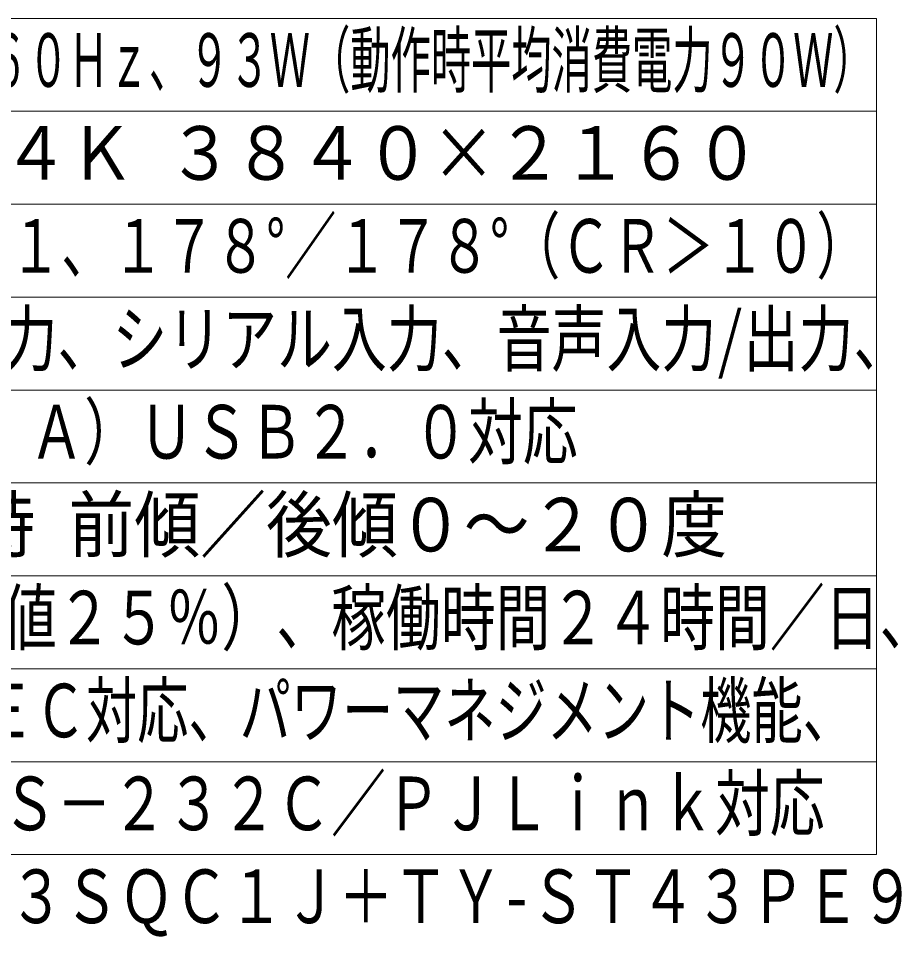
# Model space of a CAD drawing. Units: millimetres on the paper. Extents: x -63 to 66, y -59 to 59.
# Drawn here: x 15.91 to 63.45, y -59.01 to -9.6 of the extents above; entities that cross this region are included whole.
import ezdxf
from ezdxf.enums import TextEntityAlignment as Align

# ---------------------------------------------------------------- set-up
doc = ezdxf.new("R2010")
doc.units = ezdxf.units.MM
doc.layers.add('0-0_MOJI1', color=7, linetype='Continuous')
doc.layers.add('0-1_相当品', color=4, linetype='Continuous')
doc.layers.add('0-5_WAKU', color=4, linetype='Continuous', lineweight=9)
doc.styles.add('ＭＳ ゴシック', font='')
doc.styles.get('ＭＳ ゴシック').set_extended_font_data('MS Gothic')

msp = doc.modelspace()

# ---------------------------------------------------------------- linework, layer by layer
at = {"layer": '0-5_WAKU', "color": 3}
for p, q in [((62.096, -9.6), (-62.904, -9.6)), ((62.096, -54.6), (62.096, -9.6)), ((-62.904, -54.6), (62.096, -54.6))]:
    msp.add_line(p, q, dxfattribs=at)
at = {"layer": '0-5_WAKU'}
for p, q in [((62.096, -14.6), (-62.904, -14.6)), ((62.096, -19.6), (-62.904, -19.6)), ((62.096, -24.6), (-62.904, -24.6)), ((62.096, -29.6), (-62.904, -29.6)), ((-62.904, -34.6), (62.096, -34.6)), ((-62.904, -39.6), (62.096, -39.6)), ((-62.904, -44.6), (62.096, -44.6)), ((-62.904, -49.6), (62.096, -49.6))]:
    msp.add_line(p, q, dxfattribs=at)

# ---------------------------------------------------------------- texts
at = {"layer": '0-0_MOJI1', "style": 'ＭＳ ゴシック'}
for s, height, width, p in [('ＡＣ１００Ｖ±１０％、５０Ｈｚ／６０Ｈｚ、９３Ｗ（動作時平均消費電力９０Ｗ）', 2.889, 0.55, (-20.404, -14.155)), ('４３Ｖ型、１６：９、４Ｋ ３８４０×２１６０', 2.889, 0.9, (-20.404, -19.155)), ('５００ｃｄ／㎡、１２００：１、１７８°／１７８°（ＣＲ＞１０）', 2.889, 0.7, (-20.404, -24.155)), ('ＨＤＭＩ入力×３、ＰＣ入力、シリアル入力、音声入力/出力、', 2.889, 0.75, (-20.404, -29.155)), ('ＬＡＮ、ＵＳＢ（ＴＹＰＥ Ａ）ＵＳＢ２．０対応', 2.886, 0.75, (-20.404, -34.155)), ('縦／横・縦／横 設置時 前傾／後傾０～２０度', 2.889, 0.9, (-20.404, -39.155)), ('アンチグレア処理（ヘイズ値２５％）、稼働時間２４時間／日、', 2.886, 0.75, (-20.404, -44.155)), ('ＡＤＳパネル、ＨＤＭＩ ＣＥＣ対応、パワーマネジメント機能、', 2.886, 0.7, (-20.404, -49.155)), ('適応コントラスト補正、ＲＳ－２３２Ｃ／ＰＪＬｉｎｋ対応', 2.886, 0.75, (-20.404, -54.155))]:
    msp.add_text(s, height=height, dxfattribs=dict(at, width=width)).set_placement(p, align=Align.BOTTOM_LEFT)
at = {"layer": '0-1_相当品', "style": 'ＭＳ ゴシック', "width": 0.75}
msp.add_text('パナソニック：ＴＨ－４３ＳＱＣ１Ｊ＋ＴＹ-ＳＴ４３ＰＥ９', height=2.889, dxfattribs=at).set_placement((-17.104, -59.155), align=Align.BOTTOM_LEFT)

doc.saveas('drawing.dxf')
